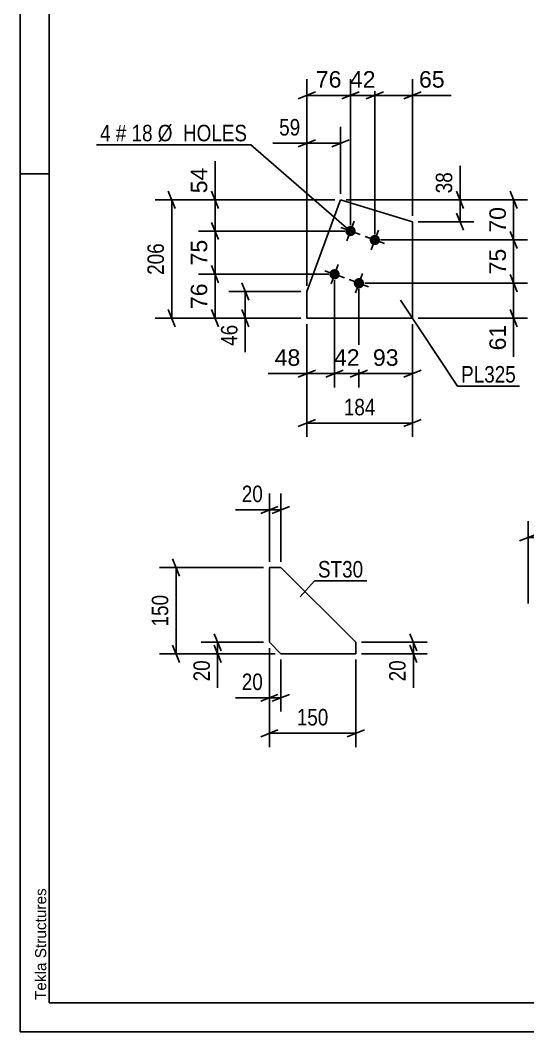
# Model space of a CAD drawing. Header units: millimetres. Extents: x 0 to 420, y 0 to 297.
# Drawn here: x 0 to 88.1, y 0 to 175.7 of the extents above; entities that cross this region are included whole.
import ezdxf

# ---------------------------------------------------------------- set-up
doc = ezdxf.new("R2010")
doc.units = ezdxf.units.MM
doc.styles.add('Arial', font='ARIAL.TTF', dxfattribs={"height": 0.2})
doc.styles.add('Arial Narrow', font='ARIALN.TTF', dxfattribs={"height": 0.2})

# ---------------------------------------------------------------- blocks, each defined once
blk = doc.blocks.new('Unknown-284928063-1134')
at = {"color": 5, "linetype": 'Continuous'}
for p, q in [((0, 297), (0, 0)), ((5, 292), (5, 5)), ((5, 149), (0, 149)), ((0, 0), (0, 5)), ((5, 5), (415, 5)), ((0, 0), (420, 0))]:
    blk.add_line(p, q, dxfattribs=at)
at = {"color": 174, "linetype": 'Continuous', "style": 'Arial'}
blk.add_text('Tekla Structures', height=1.9102, rotation=90, dxfattribs=at).set_placement((4.5, 5.5))
blk = doc.blocks.new('Part-284928063-5466 - 5465')
at = {"color": 2, "linetype": 'Continuous'}
for p, q in [((45.24, 80.64), (43.24, 80.64)), ((43.24, 80.64), (43.24, 67.64)), ((58.24, 67.64), (45.24, 80.64)), ((43.24, 67.64), (45.24, 65.64)), ((58.24, 65.64), (58.24, 67.64)), ((45.24, 65.64), (58.24, 65.64))]:
    blk.add_line(p, q, dxfattribs=at)
blk = doc.blocks.new('Part-284928063-5595 - 5594')
at = {"color": 2, "linetype": 'Continuous'}
for p, q in [((49.73, 128.55), (55.6, 144.51)), ((55.6, 144.51), (68.1, 140.7)), ((68.1, 140.7), (68.1, 123.92)), ((49.73, 123.92), (49.73, 128.55)), ((68.1, 123.92), (49.73, 123.92))]:
    blk.add_line(p, q, dxfattribs=at)
blk = doc.blocks.new('Bolt-284928063-5596 - 5594')
at = {"linetype": 'Continuous'}
for points in [[(57.64, 139.92, -1), (57.02, 138.23, -1)], [(61.86, 138.37, -1), (61.24, 136.68, -1)], [(54.88, 132.41, -1), (54.26, 130.72, -1)], [(59.1, 130.86, -1), (58.48, 129.17, -1)]]:
    blk.add_hatch(color=1, dxfattribs=at).paths.add_polyline_path(points)
at = {"color": 1, "linetype": 'Continuous'}
for p, q in [((56.71, 137.39), (57.95, 140.77)), ((55.64, 139.7), (59.02, 138.46)), ((60.93, 135.83), (62.17, 139.21)), ((59.86, 138.15), (63.24, 136.9)), ((52.88, 132.19), (56.26, 130.95)), ((53.95, 129.88), (55.19, 133.26)), ((57.1, 130.64), (60.48, 129.39)), ((58.17, 128.33), (59.41, 131.71))]:
    blk.add_line(p, q, dxfattribs=at)
blk = doc.blocks.new('StraightDimension-284928063-5684 - 5465')
at = {"color": 7, "linetype": 'Continuous'}
for p, q in [((43.24, 66.64), (43.24, 49.45)), ((58.24, 64.64), (58.24, 49.45)), ((44.74, 52.45), (41.74, 51.25)), ((43.24, 51.85), (58.24, 51.85)), ((56.74, 51.25), (59.74, 52.45))]:
    blk.add_line(p, q, dxfattribs=at)
at = {"color": 0}
blk.add_wipeout([(54.09, 52.6), (54.09, 56.8), (47.4, 56.8), (47.4, 52.6)], dxfattribs=at)
at = {"color": 3, "style": 'Arial Narrow'}
blk.add_text('150', height=2.863, dxfattribs=at).set_placement((48, 53.2))
blk = doc.blocks.new('StraightDimension-284928063-5676 - 5465')
at = {"color": 7, "linetype": 'Continuous'}
for p, q in [((67.64, 69.14), (68.84, 66.14)), ((59.24, 67.64), (70.64, 67.64)), ((68.84, 64.14), (67.64, 67.14)), ((68.24, 65.64), (68.24, 67.64)), ((59.24, 65.64), (70.64, 65.64))]:
    blk.add_line(p, q, dxfattribs=at)
at = {"color": 0}
blk.add_wipeout([(67.49, 65.11), (63.29, 65.11), (63.29, 60.26), (67.49, 60.26)], dxfattribs=at)
at = {"color": 7, "linetype": 'Continuous'}
blk.add_line((68.24, 65.64), (68.24, 59.73), dxfattribs=at)
blk.add_line((68.24, 65.64), (68.24, 59.73), dxfattribs=at)
at = {"color": 3, "style": 'Arial Narrow'}
blk.add_text('20', height=2.863, rotation=90.0002, dxfattribs=at).set_placement((66.89, 60.86))
blk = doc.blocks.new('StraightDimension-284928063-5668 - 5465')
at = {"color": 7, "linetype": 'Continuous'}
for p, q in [((43.24, 81.64), (43.24, 93.49)), ((45.24, 81.64), (45.24, 93.49)), ((41.74, 90.04), (44.74, 91.24)), ((43.24, 90.64), (45.24, 90.64)), ((46.74, 91.24), (43.74, 90.04))]:
    blk.add_line(p, q, dxfattribs=at)
at = {"color": 0}
blk.add_wipeout([(42.72, 91.39), (42.72, 95.59), (37.86, 95.59), (37.86, 91.39)], dxfattribs=at)
at = {"color": 7, "linetype": 'Continuous'}
blk.add_line((43.24, 90.64), (37.34, 90.64), dxfattribs=at)
blk.add_line((43.24, 90.64), (37.34, 90.64), dxfattribs=at)
at = {"color": 3, "style": 'Arial Narrow'}
blk.add_text('20', height=2.863, dxfattribs=at).set_placement((38.46, 91.99))
blk = doc.blocks.new('StraightDimension-284928063-5688 - 5465')
at = {"color": 7, "linetype": 'Continuous'}
for p, q in [((27.64, 79.14), (26.44, 82.14)), ((42.24, 80.64), (24.19, 80.64)), ((27.04, 65.64), (27.04, 80.64)), ((26.44, 67.14), (27.64, 64.14)), ((44.24, 65.64), (24.19, 65.64))]:
    blk.add_line(p, q, dxfattribs=at)
at = {"color": 0}
blk.add_wipeout([(26.29, 76.48), (22.09, 76.48), (22.09, 69.8), (26.29, 69.8)], dxfattribs=at)
at = {"color": 3, "style": 'Arial Narrow'}
blk.add_text('150', height=2.863, rotation=90.0002, dxfattribs=at).set_placement((25.69, 70.4))
blk = doc.blocks.new('StraightDimension-284928063-5680 - 5465')
at = {"color": 7, "linetype": 'Continuous'}
for p, q in [((33.67, 69.14), (34.87, 66.14)), ((42.24, 67.64), (31.42, 67.64)), ((34.87, 64.14), (33.67, 67.14)), ((34.27, 65.64), (34.27, 67.64)), ((44.24, 65.64), (31.42, 65.64))]:
    blk.add_line(p, q, dxfattribs=at)
at = {"color": 0}
blk.add_wipeout([(33.52, 65.11), (29.32, 65.11), (29.32, 60.26), (33.52, 60.26)], dxfattribs=at)
at = {"color": 7, "linetype": 'Continuous'}
blk.add_line((34.27, 65.64), (34.27, 59.73), dxfattribs=at)
blk.add_line((34.27, 65.64), (34.27, 59.73), dxfattribs=at)
at = {"color": 3, "style": 'Arial Narrow'}
blk.add_text('20', height=2.863, rotation=90.0002, dxfattribs=at).set_placement((32.92, 60.86))
blk = doc.blocks.new('StraightDimension-284928063-5672 - 5465')
at = {"color": 7, "linetype": 'Continuous'}
for p, q in [((43.24, 66.64), (43.24, 55.6)), ((45.24, 64.64), (45.24, 55.6)), ((41.74, 57.4), (44.74, 58.6)), ((43.24, 58), (45.24, 58)), ((46.74, 58.6), (43.74, 57.4))]:
    blk.add_line(p, q, dxfattribs=at)
at = {"color": 0}
blk.add_wipeout([(42.72, 58.75), (42.72, 62.95), (37.86, 62.95), (37.86, 58.75)], dxfattribs=at)
at = {"color": 7, "linetype": 'Continuous'}
blk.add_line((43.24, 58), (37.34, 58), dxfattribs=at)
blk.add_line((43.24, 58), (37.34, 58), dxfattribs=at)
at = {"color": 3, "style": 'Arial Narrow'}
blk.add_text('20', height=2.863, dxfattribs=at).set_placement((38.46, 59.35))
blk = doc.blocks.new('StraightDimension-284928063-7124 - 5594')
at = {"color": 7, "linetype": 'Continuous'}
for p, q in [((85.05, 146.01), (86.25, 143.01)), ((56.6, 144.51), (88.05, 144.51)), ((85.65, 137.52), (85.65, 144.51)), ((86.25, 136.02), (85.05, 139.02)), ((62.55, 137.52), (88.05, 137.52))]:
    blk.add_line(p, q, dxfattribs=at)
at = {"color": 0}
blk.add_wipeout([(84.9, 143.84), (80.7, 143.84), (80.7, 138.19), (84.9, 138.19)], dxfattribs=at)
at = {"color": 3, "style": 'Arial'}
blk.add_text('70', height=2.865, rotation=90.0002, dxfattribs=at).set_placement((84.3, 138.79))
blk = doc.blocks.new('StraightDimension-284928063-5876 - 5594')
at = {"color": 7, "linetype": 'Continuous'}
for p, q in [((38.46, 130.05), (39.66, 127.05)), ((48.73, 128.55), (36.21, 128.55)), ((39.06, 123.92), (39.06, 128.55)), ((39.66, 122.42), (38.46, 125.42)), ((48.73, 123.92), (36.21, 123.92))]:
    blk.add_line(p, q, dxfattribs=at)
at = {"color": 0}
blk.add_wipeout([(38.31, 123.4), (34.11, 123.4), (34.11, 118.54), (38.31, 118.54)], dxfattribs=at)
at = {"color": 7, "linetype": 'Continuous'}
blk.add_line((39.06, 123.92), (39.06, 118.02), dxfattribs=at)
blk.add_line((39.06, 123.92), (39.06, 118.02), dxfattribs=at)
at = {"color": 3, "style": 'Arial Narrow'}
blk.add_text('46', height=2.863, rotation=90.0002, dxfattribs=at).set_placement((37.71, 119.14))
blk = doc.blocks.new('StraightDimension-284928063-5868 - 5594')
at = {"color": 7, "linetype": 'Continuous'}
for p, q in [((49.73, 129.55), (49.73, 157.17)), ((55.6, 145.51), (55.6, 157.17)), ((48.23, 153.72), (51.23, 154.92)), ((57.1, 154.92), (54.1, 153.72)), ((49.73, 154.32), (55.6, 154.32))]:
    blk.add_line(p, q, dxfattribs=at)
at = {"color": 0}
blk.add_wipeout([(49.21, 155.07), (49.21, 159.27), (44.35, 159.27), (44.35, 155.07)], dxfattribs=at)
at = {"color": 7, "linetype": 'Continuous'}
blk.add_line((49.73, 154.32), (43.83, 154.32), dxfattribs=at)
blk.add_line((49.73, 154.32), (43.83, 154.32), dxfattribs=at)
at = {"color": 3, "style": 'Arial Narrow'}
blk.add_text('59', height=2.863, dxfattribs=at).set_placement((44.95, 155.67))
blk = doc.blocks.new('StraightDimension-284928063-5880 - 5594')
at = {"color": 7, "linetype": 'Continuous'}
for p, q in [((75.74, 146.01), (76.94, 143.01)), ((56.6, 144.51), (78.74, 144.51)), ((76.34, 140.7), (76.34, 144.51)), ((69.1, 140.7), (78.74, 140.7)), ((76.94, 139.2), (75.74, 142.2))]:
    blk.add_line(p, q, dxfattribs=at)
at = {"color": 0}
blk.add_wipeout([(75.59, 149.89), (71.39, 149.89), (71.39, 145.03), (75.59, 145.03)], dxfattribs=at)
at = {"color": 7, "linetype": 'Continuous'}
blk.add_line((76.34, 144.51), (76.34, 150.41), dxfattribs=at)
blk.add_line((76.34, 144.51), (76.34, 150.41), dxfattribs=at)
at = {"color": 3, "style": 'Arial Narrow'}
blk.add_text('38', height=2.863, rotation=90.0002, dxfattribs=at).set_placement((74.99, 145.63))
blk = doc.blocks.new('StraightDimension-284928063-5872 - 5594')
at = {"color": 7, "linetype": 'Continuous'}
for p, q in [((49.73, 122.92), (49.73, 103.32)), ((68.1, 122.92), (68.1, 103.32)), ((51.23, 106.32), (48.23, 105.12)), ((49.73, 105.72), (68.1, 105.72)), ((66.6, 105.12), (69.6, 106.32))]:
    blk.add_line(p, q, dxfattribs=at)
at = {"color": 0}
blk.add_wipeout([(62.26, 106.47), (62.26, 110.67), (55.57, 110.67), (55.57, 106.47)], dxfattribs=at)
at = {"color": 3, "style": 'Arial Narrow'}
blk.add_text('184', height=2.863, dxfattribs=at).set_placement((56.17, 107.07))
blk = doc.blocks.new('StraightDimension-284928063-5924 - 5594')
at = {"color": 7, "linetype": 'Continuous'}
for p, q in [((26.89, 143.01), (25.69, 146.01)), ((54.6, 144.51), (23.44, 144.51)), ((26.29, 123.92), (26.29, 144.51)), ((25.69, 125.42), (26.89, 122.42)), ((48.73, 123.92), (23.44, 123.92))]:
    blk.add_line(p, q, dxfattribs=at)
at = {"color": 0}
blk.add_wipeout([(25.54, 137.56), (21.34, 137.56), (21.34, 130.87), (25.54, 130.87)], dxfattribs=at)
at = {"color": 3, "style": 'Arial Narrow'}
blk.add_text('206', height=2.863, rotation=90.0002, dxfattribs=at).set_placement((24.94, 131.47))
blk = doc.blocks.new('StraightDimension-284928063-7208 - 5594')
at = {"color": 7, "linetype": 'Continuous'}
for p, q in [((33.21, 133.07), (34.41, 130.07)), ((53.57, 131.57), (30.96, 131.57)), ((33.81, 123.92), (33.81, 131.57)), ((34.41, 122.42), (33.21, 125.42)), ((48.73, 123.92), (30.96, 123.92))]:
    blk.add_line(p, q, dxfattribs=at)
at = {"color": 0}
blk.add_wipeout([(33.06, 130.57), (28.86, 130.57), (28.86, 124.92), (33.06, 124.92)], dxfattribs=at)
at = {"color": 3, "style": 'Arial'}
blk.add_text('76', height=2.865, rotation=90.0002, dxfattribs=at).set_placement((32.46, 125.52))
blk = doc.blocks.new('StraightDimension-284928063-7125 - 5594')
at = {"color": 7, "linetype": 'Continuous'}
for p, q in [((85.05, 139.02), (86.25, 136.02)), ((62.55, 137.52), (88.05, 137.52)), ((85.65, 130.02), (85.65, 137.52)), ((59.79, 130.02), (88.05, 130.02)), ((86.25, 128.52), (85.05, 131.52))]:
    blk.add_line(p, q, dxfattribs=at)
at = {"color": 0}
blk.add_wipeout([(84.9, 136.59), (80.7, 136.59), (80.7, 130.95), (84.9, 130.95)], dxfattribs=at)
at = {"color": 3, "style": 'Arial'}
blk.add_text('75', height=2.865, rotation=90.0002, dxfattribs=at).set_placement((84.3, 131.55))
blk = doc.blocks.new('StraightDimension-284928063-7126 - 5594')
at = {"color": 7, "linetype": 'Continuous'}
for p, q in [((59.79, 130.02), (88.05, 130.02)), ((85.05, 131.52), (86.25, 128.52)), ((85.65, 123.92), (85.65, 130.02)), ((86.25, 122.42), (85.05, 125.42)), ((69.1, 123.92), (88.05, 123.92))]:
    blk.add_line(p, q, dxfattribs=at)
at = {"color": 0}
blk.add_wipeout([(84.9, 123.4), (80.7, 123.4), (80.7, 117.75), (84.9, 117.75)], dxfattribs=at)
at = {"color": 7, "linetype": 'Continuous'}
blk.add_line((85.65, 123.92), (85.65, 117.23), dxfattribs=at)
blk.add_line((85.65, 123.92), (85.65, 117.23), dxfattribs=at)
at = {"color": 3, "style": 'Arial'}
blk.add_text('61', height=2.865, rotation=90.0002, dxfattribs=at).set_placement((84.3, 118.35))
blk = doc.blocks.new('StraightDimension-284928063-7148 - 5594')
at = {"color": 7, "linetype": 'Continuous'}
for p, q in [((58.79, 129.02), (58.79, 111.92)), ((68.1, 122.92), (68.1, 111.92)), ((57.29, 113.72), (60.29, 114.92)), ((58.79, 114.32), (68.1, 114.32)), ((69.6, 114.92), (66.6, 113.72))]:
    blk.add_line(p, q, dxfattribs=at)
at = {"color": 0}
blk.add_wipeout([(66.27, 115.07), (66.27, 119.27), (60.62, 119.27), (60.62, 115.07)], dxfattribs=at)
at = {"color": 3, "style": 'Arial'}
blk.add_text('93', height=2.865, dxfattribs=at).set_placement((61.22, 115.67))
blk = doc.blocks.new('StraightDimension-284928063-7149 - 5594')
at = {"color": 7, "linetype": 'Continuous'}
for p, q in [((54.57, 130.57), (54.57, 111.92)), ((58.79, 129.02), (58.79, 111.92)), ((53.07, 113.72), (56.07, 114.92)), ((54.57, 114.32), (58.79, 114.32)), ((60.29, 114.92), (57.29, 113.72))]:
    blk.add_line(p, q, dxfattribs=at)
at = {"color": 0}
blk.add_wipeout([(59.5, 115.07), (59.5, 119.27), (53.86, 119.27), (53.86, 115.07)], dxfattribs=at)
at = {"color": 3, "style": 'Arial'}
blk.add_text('42', height=2.865, dxfattribs=at).set_placement((54.46, 115.67))
blk = doc.blocks.new('StraightDimension-284928063-7150 - 5594')
at = {"color": 7, "linetype": 'Continuous'}
for p, q in [((54.57, 130.57), (54.57, 111.92)), ((49.73, 122.92), (49.73, 111.92)), ((48.23, 113.72), (51.23, 114.92)), ((49.73, 114.32), (54.57, 114.32)), ((56.07, 114.92), (53.07, 113.72))]:
    blk.add_line(p, q, dxfattribs=at)
at = {"color": 0}
blk.add_wipeout([(49.21, 115.07), (49.21, 119.27), (43.56, 119.27), (43.56, 115.07)], dxfattribs=at)
at = {"color": 7, "linetype": 'Continuous'}
blk.add_line((49.73, 114.32), (43.03, 114.32), dxfattribs=at)
blk.add_line((49.73, 114.32), (43.03, 114.32), dxfattribs=at)
at = {"color": 3, "style": 'Arial'}
blk.add_text('48', height=2.865, dxfattribs=at).set_placement((44.16, 115.67))
blk = doc.blocks.new('StraightDimension-284928063-7174 - 5594')
at = {"color": 7, "linetype": 'Continuous'}
for p, q in [((61.55, 138.52), (61.55, 165.48)), ((68.1, 141.7), (68.1, 165.48)), ((60.05, 162.03), (63.05, 163.23)), ((61.55, 162.63), (68.1, 162.63)), ((69.6, 163.23), (66.6, 162.03))]:
    blk.add_line(p, q, dxfattribs=at)
at = {"color": 0}
blk.add_wipeout([(74.27, 163.38), (74.27, 167.58), (68.62, 167.58), (68.62, 163.38)], dxfattribs=at)
at = {"color": 7, "linetype": 'Continuous'}
blk.add_line((68.1, 162.63), (74.79, 162.63), dxfattribs=at)
blk.add_line((68.1, 162.63), (74.79, 162.63), dxfattribs=at)
at = {"color": 3, "style": 'Arial'}
blk.add_text('65', height=2.865, dxfattribs=at).set_placement((69.22, 163.98))
blk = doc.blocks.new('StraightDimension-284928063-7175 - 5594')
at = {"color": 7, "linetype": 'Continuous'}
for p, q in [((57.33, 140.08), (57.33, 165.48)), ((61.55, 138.52), (61.55, 165.48)), ((55.83, 162.03), (58.83, 163.23)), ((57.33, 162.63), (61.55, 162.63)), ((63.05, 163.23), (60.05, 162.03))]:
    blk.add_line(p, q, dxfattribs=at)
at = {"color": 0}
blk.add_wipeout([(62.27, 163.38), (62.27, 167.58), (56.62, 167.58), (56.62, 163.38)], dxfattribs=at)
at = {"color": 3, "style": 'Arial'}
blk.add_text('42', height=2.865, dxfattribs=at).set_placement((57.22, 163.98))
blk = doc.blocks.new('StraightDimension-284928063-7176 - 5594')
at = {"color": 7, "linetype": 'Continuous'}
for p, q in [((49.73, 129.55), (49.73, 165.48)), ((57.33, 140.08), (57.33, 165.48)), ((48.23, 162.03), (51.23, 163.23)), ((49.73, 162.63), (57.33, 162.63)), ((58.83, 163.23), (55.83, 162.03))]:
    blk.add_line(p, q, dxfattribs=at)
at = {"color": 0}
blk.add_wipeout([(56.35, 163.38), (56.35, 167.58), (50.71, 167.58), (50.71, 163.38)], dxfattribs=at)
at = {"color": 3, "style": 'Arial'}
blk.add_text('76', height=2.865, dxfattribs=at).set_placement((51.31, 163.98))
blk = doc.blocks.new('StraightDimension-284928063-7206 - 5594')
at = {"color": 7, "linetype": 'Continuous'}
for p, q in [((33.21, 146.01), (34.41, 143.01)), ((54.6, 144.51), (30.96, 144.51)), ((33.81, 139.08), (33.81, 144.51)), ((34.41, 137.58), (33.21, 140.58)), ((56.33, 139.08), (30.96, 139.08))]:
    blk.add_line(p, q, dxfattribs=at)
at = {"color": 0}
blk.add_wipeout([(33.06, 150.68), (28.86, 150.68), (28.86, 145.03), (33.06, 145.03)], dxfattribs=at)
at = {"color": 7, "linetype": 'Continuous'}
blk.add_line((33.81, 144.51), (33.81, 151.21), dxfattribs=at)
blk.add_line((33.81, 144.51), (33.81, 151.21), dxfattribs=at)
at = {"color": 3, "style": 'Arial'}
blk.add_text('54', height=2.865, rotation=90.0002, dxfattribs=at).set_placement((32.46, 145.63))
blk = doc.blocks.new('StraightDimension-284928063-7207 - 5594')
at = {"color": 7, "linetype": 'Continuous'}
for p, q in [((33.21, 140.58), (34.41, 137.58)), ((56.33, 139.08), (30.96, 139.08)), ((33.81, 131.57), (33.81, 139.08)), ((34.41, 130.07), (33.21, 133.07)), ((53.57, 131.57), (30.96, 131.57))]:
    blk.add_line(p, q, dxfattribs=at)
at = {"color": 0}
blk.add_wipeout([(33.06, 138.15), (28.86, 138.15), (28.86, 132.5), (33.06, 132.5)], dxfattribs=at)
at = {"color": 3, "style": 'Arial'}
blk.add_text('75', height=2.865, rotation=90.0002, dxfattribs=at).set_placement((32.46, 133.1))
blk = doc.blocks.new('StraightDimension-284928063-7405 - 7376')
at = {"color": 7, "linetype": 'Continuous'}
for p, q in [((88.15, 74.36), (88.15, 88.69)), ((123.15, 74.36), (123.15, 88.69)), ((89.65, 86.44), (86.65, 85.24)), ((121.65, 85.24), (124.65, 86.44)), ((88.15, 85.84), (123.15, 85.84))]:
    blk.add_line(p, q, dxfattribs=at)
at = {"color": 0}
blk.add_wipeout([(109.59, 86.59), (109.59, 90.79), (101.72, 90.79), (101.72, 86.59)], dxfattribs=at)
at = {"color": 3, "style": 'Arial'}
blk.add_text('420', height=2.865, dxfattribs=at).set_placement((102.32, 87.19))
blk = doc.blocks.new('Mark-284928063-7536 - 5465')
at = {"color": 0}
blk.add_wipeout([(59.54, 78.9), (59.54, 81.9), (51.68, 81.9), (51.68, 78.9)], dxfattribs=at)
blk.add_wipeout([(59.54, 78.9), (59.54, 81.9), (51.68, 81.9), (51.68, 78.9)], dxfattribs=at)
at = {"color": 30, "linetype": 'Continuous'}
for p, q in [((48.59, 75.57), (51.08, 78.3)), ((51.08, 78.3), (60.14, 78.3))]:
    blk.add_line(p, q, dxfattribs=at)
at = {"color": 3, "style": 'Arial Narrow'}
blk.add_text('ST30', height=2.863, dxfattribs=at).set_placement((51.68, 78.9))
blk = doc.blocks.new('Mark-284928063-6032 - 5594')
at = {"color": 0}
blk.add_wipeout([(86.04, 112.76), (86.04, 115.76), (76.53, 115.76), (76.53, 112.76)], dxfattribs=at)
blk.add_wipeout([(86.04, 112.76), (86.04, 115.76), (76.53, 115.76), (76.53, 112.76)], dxfattribs=at)
at = {"color": 30, "linetype": 'Continuous'}
for p, q in [((66.01, 127.06), (75.93, 112.16)), ((75.93, 112.16), (86.64, 112.16))]:
    blk.add_line(p, q, dxfattribs=at)
at = {"color": 3, "style": 'Arial Narrow'}
blk.add_text('PL325', height=2.863, dxfattribs=at).set_placement((76.53, 112.76))
blk = doc.blocks.new('Mark-284928063-6035 - 5594')
at = {"color": 0}
for points in [[(15.69, 154.66), (15.69, 157.66), (13.86, 157.66), (13.86, 154.66)], [(18.42, 154.66), (18.42, 157.66), (16.59, 157.66), (16.59, 154.66)], [(22.97, 154.66), (22.97, 157.66), (19.32, 157.66), (19.32, 154.66)], [(39.4, 154.66), (39.4, 157.66), (23.87, 157.66), (23.87, 154.66)]]:
    blk.add_wipeout(points, dxfattribs=at)
for points in [[(15.69, 154.66), (15.69, 157.66), (13.86, 157.66), (13.86, 154.66)], [(18.42, 154.66), (18.42, 157.66), (16.59, 157.66), (16.59, 154.66)], [(22.97, 154.66), (22.97, 157.66), (19.32, 157.66), (19.32, 154.66)], [(39.4, 154.66), (39.4, 157.66), (23.87, 157.66), (23.87, 154.66)]]:
    blk.add_wipeout(points, dxfattribs=at)
at = {"color": 7, "linetype": 'Continuous'}
for p in [(13.26, 154.06), (57.11, 139.23)]:
    blk.add_line(p, (40, 154.06), dxfattribs=at)
at = {"color": 3, "style": 'Arial Narrow'}
for s, height, p in [('4', 2.86, (13.86, 154.66)), ('#', 2.86, (16.59, 154.66)), ('18', 2.863, (19.32, 154.66)), ('Ø  HOLES', 2.863, (23.87, 154.66))]:
    blk.add_text(s, height=height, dxfattribs=at).set_placement(p)

msp = doc.modelspace()

# ---------------------------------------------------------------- block references
for name in ['Unknown-284928063-1134', 'Part-284928063-5595 - 5594', 'Bolt-284928063-5596 - 5594', 'Part-284928063-5466 - 5465']:
    msp.add_blockref(name, (0, 0))

# ---------------------------------------------------------------- next in the draw order: block references
for name in ['StraightDimension-284928063-7124 - 5594', 'StraightDimension-284928063-5876 - 5594', 'StraightDimension-284928063-5668 - 5465', 'StraightDimension-284928063-7405 - 7376', 'Mark-284928063-7536 - 5465', 'StraightDimension-284928063-5684 - 5465']:
    msp.add_blockref(name, (0, 0))

# ---------------------------------------------------------------- next in the draw order: block references
for name in ['StraightDimension-284928063-5868 - 5594', 'StraightDimension-284928063-5872 - 5594', 'StraightDimension-284928063-5688 - 5465', 'StraightDimension-284928063-5676 - 5465']:
    msp.add_blockref(name, (0, 0))

# ---------------------------------------------------------------- next in the draw order: block references
for name in ['StraightDimension-284928063-5880 - 5594', 'StraightDimension-284928063-5924 - 5594', 'StraightDimension-284928063-5680 - 5465']:
    msp.add_blockref(name, (0, 0))

# ---------------------------------------------------------------- next in the draw order: block references
for name in ['StraightDimension-284928063-7125 - 5594', 'StraightDimension-284928063-7208 - 5594', 'StraightDimension-284928063-5672 - 5465']:
    msp.add_blockref(name, (0, 0))

# ---------------------------------------------------------------- next in the draw order: block references
for name in ['StraightDimension-284928063-7174 - 5594', 'StraightDimension-284928063-7126 - 5594']:
    msp.add_blockref(name, (0, 0))

# ---------------------------------------------------------------- next in the draw order: block references
for name in ['StraightDimension-284928063-7175 - 5594', 'StraightDimension-284928063-7148 - 5594']:
    msp.add_blockref(name, (0, 0))

# ---------------------------------------------------------------- next in the draw order: block references
for name in ['StraightDimension-284928063-7149 - 5594', 'Mark-284928063-6032 - 5594']:
    msp.add_blockref(name, (0, 0))

# ---------------------------------------------------------------- next in the draw order: block references
msp.add_blockref('StraightDimension-284928063-7150 - 5594', (0, 0))

# ---------------------------------------------------------------- next in the draw order: block references
msp.add_blockref('StraightDimension-284928063-7176 - 5594', (0, 0))

# ---------------------------------------------------------------- next in the draw order: block references
msp.add_blockref('StraightDimension-284928063-7206 - 5594', (0, 0))

# ---------------------------------------------------------------- next in the draw order: block references
msp.add_blockref('StraightDimension-284928063-7207 - 5594', (0, 0))

# ---------------------------------------------------------------- next in the draw order: block references
msp.add_blockref('Mark-284928063-6035 - 5594', (0, 0))

doc.saveas('drawing.dxf')
